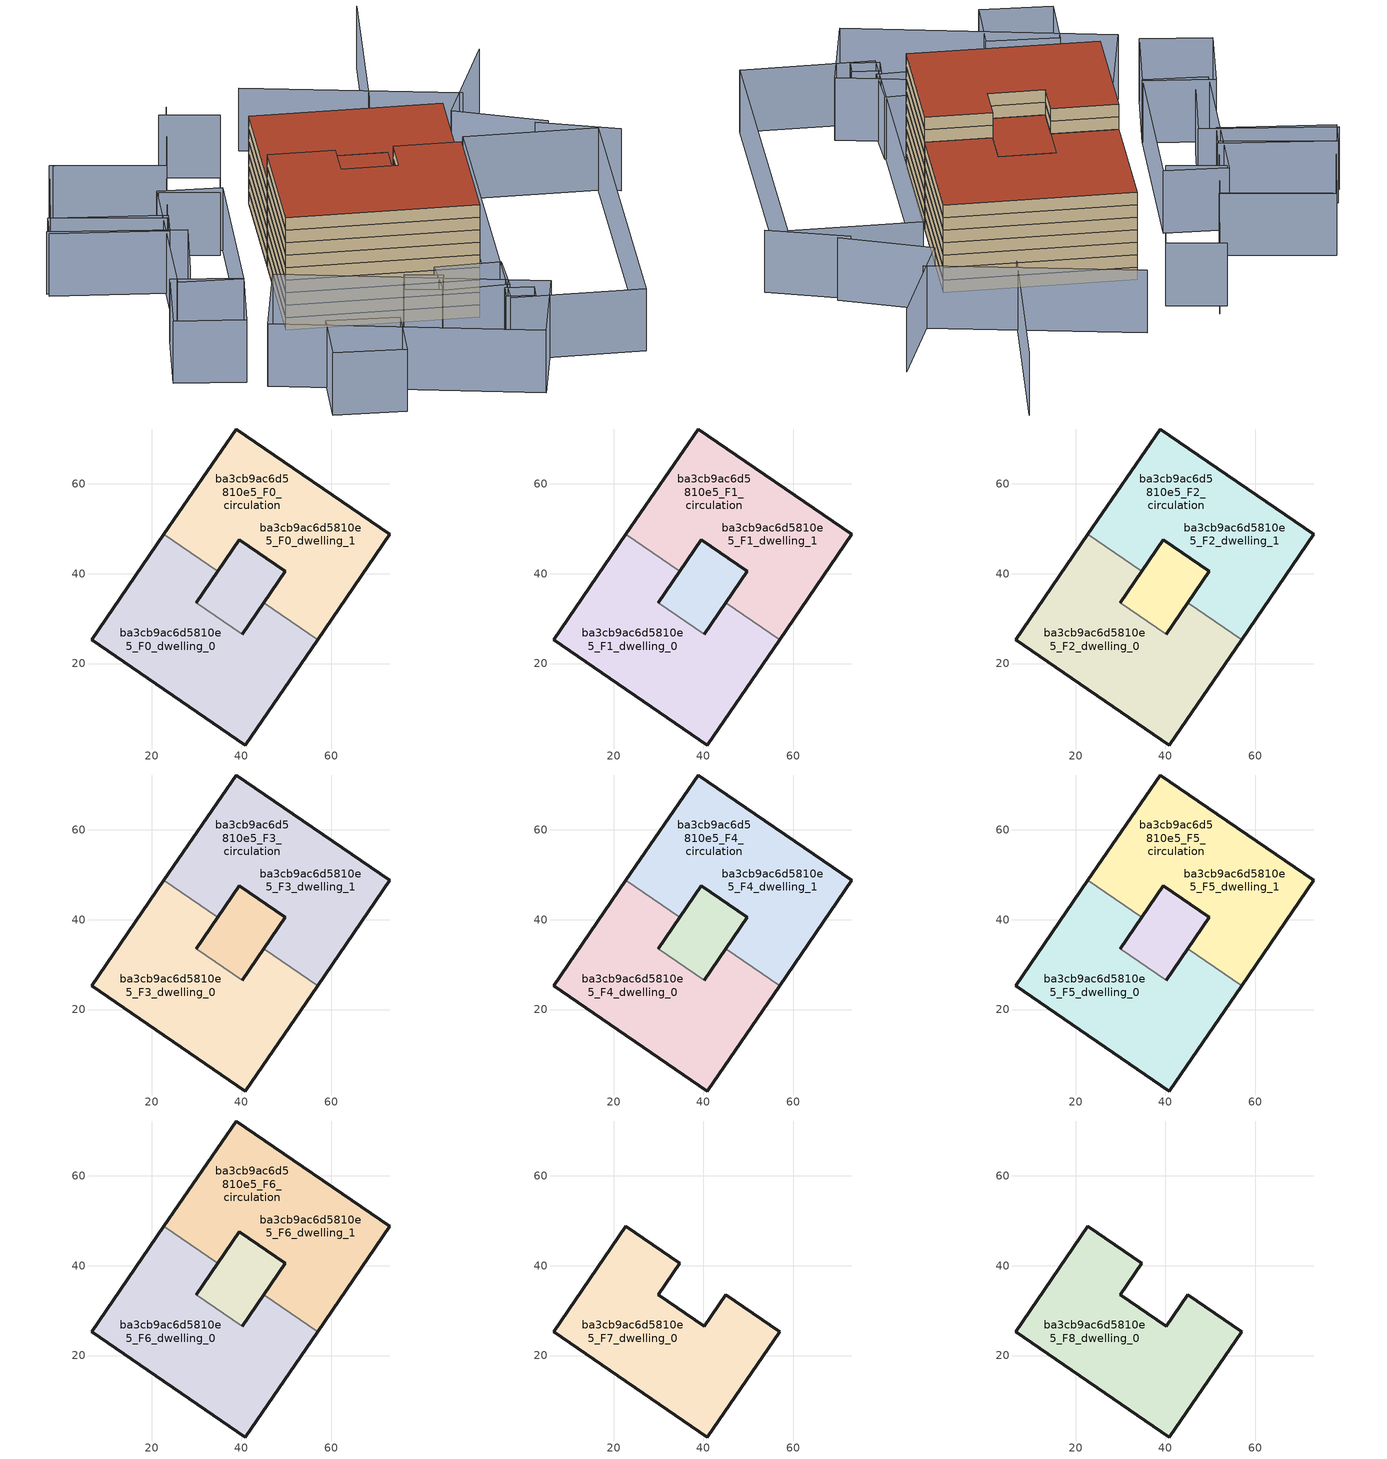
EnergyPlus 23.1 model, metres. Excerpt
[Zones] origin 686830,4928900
ba3cb9ac6d5810e5_F0_dwelling_0
 floor ground (EU_floor_Construction): 44.97,33.51 56.93,25.32 40.88,1.87 6.7,25.28 22.76,48.72 34.72,40.53 29.9,33.5 40.15,26.48 z0; 49.79,40.54 40.15,26.48 29.9,33.5 34.72,40.53 39.53,47.57 z0
 wall outside (EU_wall_Construction): 44.97,33.51 40.15,26.48 / 29.9,33.5 34.72,40.53 / 22.76,48.72 6.7,25.28 40.88,1.87 56.93,25.32 z0:3
 wall to ba3cb9ac6d5810e5_F0_dwelling_1 (EU_wall_Construction): 56.93,25.32 44.97,33.51 / 34.72,40.53 22.76,48.72 z0:3
 wall to ba3cb9ac6d5810e5_F0_circulation (EU_wall_Construction): 40.15,26.48 29.9,33.5 z0:3
ba3cb9ac6d5810e5_F0_dwelling_1
 floor ground (EU_floor_Construction): 49.79,40.54 40.15,26.48 29.9,33.5 34.72,40.53 39.53,47.57 z0; 72.99,48.76 56.93,25.32 44.97,33.51 49.79,40.54 39.53,47.57 34.72,40.53 22.76,48.72 38.81,72.17 z0
 wall outside (EU_wall_Construction): 34.72,40.53 39.53,47.57 49.79,40.54 44.97,33.51 / 56.93,25.32 72.99,48.76 38.81,72.17 22.76,48.72 z0:3
ba3cb9ac6d5810e5_F0_circulation
 floor ground (EU_floor_Construction): 49.79,40.54 44.97,33.51 40.15,26.48 29.9,33.5 34.72,40.53 39.53,47.57 z0; 44.97,33.51 56.93,25.32 40.88,1.87 6.7,25.28 22.76,48.72 34.72,40.53 29.9,33.5 40.15,26.48 z0; 72.99,48.76 56.93,25.32 44.97,33.51 49.79,40.54 39.53,47.57 34.72,40.53 22.76,48.72 38.81,72.17 z0
 wall outside (EU_wall_Construction): 40.15,26.48 49.79,40.54 39.53,47.57 29.9,33.5 z0:3
ba3cb9ac6d5810e5_F1_dwelling_0
 floor outside (EU_floor_Construction): 44.97,33.51 56.93,25.32 40.88,1.87 6.7,25.28 22.76,48.72 34.72,40.53 29.9,33.5 40.15,26.48 z3; 49.79,40.54 44.97,33.51 40.15,26.48 29.9,33.5 34.72,40.53 39.53,47.57 z3
 wall outside (EU_wall_Construction): 44.97,33.51 40.15,26.48 / 29.9,33.5 34.72,40.53 / 22.76,48.72 6.7,25.28 40.88,1.87 56.93,25.32 z3:6
 wall to ba3cb9ac6d5810e5_F1_dwelling_1 (EU_wall_Construction): 56.93,25.32 44.97,33.51 / 34.72,40.53 22.76,48.72 z3:6
 wall to ba3cb9ac6d5810e5_F1_circulation (EU_wall_Construction): 40.15,26.48 29.9,33.5 z3:6
ba3cb9ac6d5810e5_F1_dwelling_1
 floor to ba3cb9ac6d5810e5_F0_dwelling_1 (EU_floor_Construction): 72.99,48.76 56.93,25.32 44.97,33.51 49.79,40.54 39.53,47.57 34.72,40.53 22.76,48.72 38.81,72.17 z3; 49.79,40.54 44.97,33.51 40.15,26.48 29.9,33.5 34.72,40.53 39.53,47.57 z3
 wall outside (EU_wall_Construction): 34.72,40.53 39.53,47.57 49.79,40.54 44.97,33.51 / 56.93,25.32 72.99,48.76 38.81,72.17 22.76,48.72 z3:6
ba3cb9ac6d5810e5_F1_circulation
 floor outside (EU_floor_Construction): 49.79,40.54 44.97,33.51 40.15,26.48 29.9,33.5 34.72,40.53 39.53,47.57 z3; 72.99,48.76 56.93,25.32 44.97,33.51 49.79,40.54 39.53,47.57 34.72,40.53 22.76,48.72 38.81,72.17 z3
 floor to ba3cb9ac6d5810e5_F0_circulation (EU_floor_Construction): 44.97,33.51 56.93,25.32 40.88,1.87 6.7,25.28 22.76,48.72 34.72,40.53 29.9,33.5 40.15,26.48 z3
 wall outside (EU_wall_Construction): 40.15,26.48 49.79,40.54 39.53,47.57 29.9,33.5 z3:6
ba3cb9ac6d5810e5_F2_dwelling_0
 floor outside (EU_floor_Construction): 44.97,33.51 56.93,25.32 40.88,1.87 6.7,25.28 22.76,48.72 34.72,40.53 29.9,33.5 40.15,26.48 z6; 49.79,40.54 44.97,33.51 40.15,26.48 29.9,33.5 34.72,40.53 39.53,47.57 z6
 wall outside (EU_wall_Construction): 44.97,33.51 40.15,26.48 / 29.9,33.5 34.72,40.53 / 22.76,48.72 6.7,25.28 40.88,1.87 56.93,25.32 z6:9
 wall to ba3cb9ac6d5810e5_F2_dwelling_1 (EU_wall_Construction): 56.93,25.32 44.97,33.51 / 34.72,40.53 22.76,48.72 z6:9
 wall to ba3cb9ac6d5810e5_F2_circulation (EU_wall_Construction): 40.15,26.48 29.9,33.5 z6:9
ba3cb9ac6d5810e5_F2_dwelling_1
 floor to ba3cb9ac6d5810e5_F1_dwelling_1 (EU_floor_Construction): 72.99,48.76 56.93,25.32 44.97,33.51 49.79,40.54 39.53,47.57 34.72,40.53 22.76,48.72 38.81,72.17 z6; 49.79,40.54 44.97,33.51 40.15,26.48 29.9,33.5 34.72,40.53 39.53,47.57 z6
 wall outside (EU_wall_Construction): 34.72,40.53 39.53,47.57 49.79,40.54 44.97,33.51 / 56.93,25.32 72.99,48.76 38.81,72.17 22.76,48.72 z6:9
ba3cb9ac6d5810e5_F2_circulation
 floor outside (EU_floor_Construction): 49.79,40.54 44.97,33.51 40.15,26.48 29.9,33.5 34.72,40.53 39.53,47.57 z6; 72.99,48.76 56.93,25.32 44.97,33.51 49.79,40.54 39.53,47.57 34.72,40.53 22.76,48.72 38.81,72.17 z6
 floor to ba3cb9ac6d5810e5_F1_circulation (EU_floor_Construction): 44.97,33.51 56.93,25.32 40.88,1.87 6.7,25.28 22.76,48.72 34.72,40.53 29.9,33.5 40.15,26.48 z6
 wall outside (EU_wall_Construction): 40.15,26.48 49.79,40.54 39.53,47.57 29.9,33.5 z6:9
ba3cb9ac6d5810e5_F3_dwelling_0
 floor outside (EU_floor_Construction): 44.97,33.51 56.93,25.32 40.88,1.87 6.7,25.28 22.76,48.72 34.72,40.53 29.9,33.5 40.15,26.48 z9; 49.79,40.54 44.97,33.51 40.15,26.48 29.9,33.5 34.72,40.53 39.53,47.57 z9
 wall outside (EU_wall_Construction): 44.97,33.51 40.15,26.48 / 29.9,33.5 34.72,40.53 / 22.76,48.72 6.7,25.28 40.88,1.87 56.93,25.32 z9:12
 wall to ba3cb9ac6d5810e5_F3_dwelling_1 (EU_wall_Construction): 56.93,25.32 44.97,33.51 / 34.72,40.53 22.76,48.72 z9:12
 wall to ba3cb9ac6d5810e5_F3_circulation (EU_wall_Construction): 40.15,26.48 29.9,33.5 z9:12
ba3cb9ac6d5810e5_F3_dwelling_1
 floor to ba3cb9ac6d5810e5_F2_dwelling_1 (EU_floor_Construction): 72.99,48.76 56.93,25.32 44.97,33.51 49.79,40.54 39.53,47.57 34.72,40.53 22.76,48.72 38.81,72.17 z9; 49.79,40.54 44.97,33.51 40.15,26.48 29.9,33.5 34.72,40.53 39.53,47.57 z9
 wall outside (EU_wall_Construction): 34.72,40.53 39.53,47.57 49.79,40.54 44.97,33.51 / 56.93,25.32 72.99,48.76 38.81,72.17 22.76,48.72 z9:12
ba3cb9ac6d5810e5_F3_circulation
 floor outside (EU_floor_Construction): 49.79,40.54 44.97,33.51 40.15,26.48 29.9,33.5 34.72,40.53 39.53,47.57 z9; 72.99,48.76 56.93,25.32 44.97,33.51 49.79,40.54 39.53,47.57 34.72,40.53 22.76,48.72 38.81,72.17 z9
 floor to ba3cb9ac6d5810e5_F2_circulation (EU_floor_Construction): 44.97,33.51 56.93,25.32 40.88,1.87 6.7,25.28 22.76,48.72 34.72,40.53 29.9,33.5 40.15,26.48 z9
 wall outside (EU_wall_Construction): 40.15,26.48 49.79,40.54 39.53,47.57 29.9,33.5 z9:12
ba3cb9ac6d5810e5_F4_dwelling_0
 floor outside (EU_floor_Construction): 44.97,33.51 56.93,25.32 40.88,1.87 6.7,25.28 22.76,48.72 34.72,40.53 29.9,33.5 40.15,26.48 z12; 49.79,40.54 44.97,33.51 40.15,26.48 29.9,33.5 34.72,40.53 39.53,47.57 z12
 wall outside (EU_wall_Construction): 44.97,33.51 40.15,26.48 / 29.9,33.5 34.72,40.53 / 22.76,48.72 6.7,25.28 40.88,1.87 56.93,25.32 z12:15
 wall to ba3cb9ac6d5810e5_F4_dwelling_1 (EU_wall_Construction): 56.93,25.32 44.97,33.51 / 34.72,40.53 22.76,48.72 z12:15
 wall to ba3cb9ac6d5810e5_F4_circulation (EU_wall_Construction): 40.15,26.48 29.9,33.5 z12:15
ba3cb9ac6d5810e5_F4_dwelling_1
 floor to ba3cb9ac6d5810e5_F3_dwelling_1 (EU_floor_Construction): 72.99,48.76 56.93,25.32 44.97,33.51 49.79,40.54 39.53,47.57 34.72,40.53 22.76,48.72 38.81,72.17 z12; 49.79,40.54 44.97,33.51 40.15,26.48 29.9,33.5 34.72,40.53 39.53,47.57 z12
 wall outside (EU_wall_Construction): 34.72,40.53 39.53,47.57 49.79,40.54 44.97,33.51 / 56.93,25.32 72.99,48.76 38.81,72.17 22.76,48.72 z12:15
ba3cb9ac6d5810e5_F4_circulation
 floor outside (EU_floor_Construction): 49.79,40.54 44.97,33.51 40.15,26.48 29.9,33.5 34.72,40.53 39.53,47.57 z12; 72.99,48.76 56.93,25.32 44.97,33.51 49.79,40.54 39.53,47.57 34.72,40.53 22.76,48.72 38.81,72.17 z12
 floor to ba3cb9ac6d5810e5_F3_circulation (EU_floor_Construction): 44.97,33.51 56.93,25.32 40.88,1.87 6.7,25.28 22.76,48.72 34.72,40.53 29.9,33.5 40.15,26.48 z12
 wall outside (EU_wall_Construction): 40.15,26.48 49.79,40.54 39.53,47.57 29.9,33.5 z12:15
ba3cb9ac6d5810e5_F5_dwelling_0
 floor outside (EU_floor_Construction): 44.97,33.51 56.93,25.32 40.88,1.87 6.7,25.28 22.76,48.72 34.72,40.53 29.9,33.5 40.15,26.48 z15; 49.79,40.54 44.97,33.51 40.15,26.48 29.9,33.5 34.72,40.53 39.53,47.57 z15
 wall outside (EU_wall_Construction): 44.97,33.51 40.15,26.48 / 29.9,33.5 34.72,40.53 / 22.76,48.72 6.7,25.28 40.88,1.87 56.93,25.32 z15:18
 wall to ba3cb9ac6d5810e5_F5_dwelling_1 (EU_wall_Construction): 56.93,25.32 44.97,33.51 / 34.72,40.53 22.76,48.72 z15:18
 wall to ba3cb9ac6d5810e5_F5_circulation (EU_wall_Construction): 40.15,26.48 29.9,33.5 z15:18
ba3cb9ac6d5810e5_F5_dwelling_1
 floor to ba3cb9ac6d5810e5_F4_dwelling_1 (EU_floor_Construction): 72.99,48.76 56.93,25.32 44.97,33.51 49.79,40.54 39.53,47.57 34.72,40.53 22.76,48.72 38.81,72.17 z15; 49.79,40.54 44.97,33.51 40.15,26.48 29.9,33.5 34.72,40.53 39.53,47.57 z15
 wall outside (EU_wall_Construction): 34.72,40.53 39.53,47.57 49.79,40.54 44.97,33.51 / 56.93,25.32 72.99,48.76 38.81,72.17 22.76,48.72 z15:18
ba3cb9ac6d5810e5_F5_circulation
 floor outside (EU_floor_Construction): 49.79,40.54 44.97,33.51 40.15,26.48 29.9,33.5 34.72,40.53 39.53,47.57 z15; 72.99,48.76 56.93,25.32 44.97,33.51 49.79,40.54 39.53,47.57 34.72,40.53 22.76,48.72 38.81,72.17 z15
 floor to ba3cb9ac6d5810e5_F4_circulation (EU_floor_Construction): 44.97,33.51 56.93,25.32 40.88,1.87 6.7,25.28 22.76,48.72 34.72,40.53 29.9,33.5 40.15,26.48 z15
 wall outside (EU_wall_Construction): 40.15,26.48 49.79,40.54 39.53,47.57 29.9,33.5 z15:18
ba3cb9ac6d5810e5_F6_dwelling_0
 floor outside (EU_floor_Construction): 44.97,33.51 56.93,25.32 40.88,1.87 6.7,25.28 22.76,48.72 34.72,40.53 29.9,33.5 40.15,26.48 z18; 49.79,40.54 44.97,33.51 40.15,26.48 29.9,33.5 34.72,40.53 39.53,47.57 z18
 wall outside (EU_wall_Construction): 44.97,33.51 40.15,26.48 / 29.9,33.5 34.72,40.53 / 22.76,48.72 6.7,25.28 40.88,1.87 56.93,25.32 z18:21
 wall to ba3cb9ac6d5810e5_F6_dwelling_1 (EU_wall_Construction): 56.93,25.32 44.97,33.51 / 34.72,40.53 22.76,48.72 z18:21
 wall to ba3cb9ac6d5810e5_F6_circulation (EU_wall_Construction): 40.15,26.48 29.9,33.5 z18:21
 roof outside (EU_floor_Construction): 44.97,33.51 49.79,40.54 39.53,47.57 34.72,40.53 29.9,33.5 40.15,26.48 z21
ba3cb9ac6d5810e5_F6_dwelling_1
 floor to ba3cb9ac6d5810e5_F5_dwelling_1 (EU_floor_Construction): 72.99,48.76 56.93,25.32 44.97,33.51 49.79,40.54 39.53,47.57 34.72,40.53 22.76,48.72 38.81,72.17 z18; 49.79,40.54 44.97,33.51 40.15,26.48 29.9,33.5 34.72,40.53 39.53,47.57 z18
 wall outside (EU_wall_Construction): 34.72,40.53 39.53,47.57 49.79,40.54 44.97,33.51 / 56.93,25.32 72.99,48.76 38.81,72.17 22.76,48.72 z18:21
 roof outside (EU_roof_Construction): 56.93,25.32 72.99,48.76 38.81,72.17 22.76,48.72 34.72,40.53 39.53,47.57 49.79,40.54 44.97,33.51 z21; 40.15,26.48 49.79,40.54 39.53,47.57 34.72,40.53 29.9,33.5 z21
ba3cb9ac6d5810e5_F6_circulation
 floor outside (EU_floor_Construction): 49.79,40.54 44.97,33.51 40.15,26.48 29.9,33.5 34.72,40.53 39.53,47.57 z18; 72.99,48.76 56.93,25.32 44.97,33.51 49.79,40.54 39.53,47.57 34.72,40.53 22.76,48.72 38.81,72.17 z18
 floor to ba3cb9ac6d5810e5_F5_circulation (EU_floor_Construction): 44.97,33.51 56.93,25.32 40.88,1.87 6.7,25.28 22.76,48.72 34.72,40.53 29.9,33.5 40.15,26.48 z18
 wall outside (EU_wall_Construction): 40.15,26.48 49.79,40.54 39.53,47.57 29.9,33.5 z18:21
 roof outside (EU_roof_Construction): 44.97,33.51 49.79,40.54 39.53,47.57 34.72,40.53 29.9,33.5 40.15,26.48 z21; 40.88,1.87 56.93,25.32 44.97,33.51 40.15,26.48 29.9,33.5 34.72,40.53 22.76,48.72 6.7,25.28 z21; 56.93,25.32 72.99,48.76 38.81,72.17 22.76,48.72 34.72,40.53 39.53,47.57 49.79,40.54 44.97,33.51 z21
ba3cb9ac6d5810e5_F7_dwelling_0
 floor to ba3cb9ac6d5810e5_F6_dwelling_0 (EU_floor_Construction): 44.97,33.51 56.93,25.32 40.88,1.87 6.7,25.28 22.76,48.72 34.72,40.53 29.9,33.5 40.15,26.48 z21
 wall outside (EU_wall_Construction): 6.7,25.28 40.88,1.87 56.93,25.32 44.97,33.51 40.15,26.48 29.9,33.5 34.72,40.53 22.76,48.72 6.7,25.28 z21:24
ba3cb9ac6d5810e5_F8_dwelling_0
 floor to ba3cb9ac6d5810e5_F7_dwelling_0 (EU_floor_Construction): 44.97,33.51 56.93,25.32 40.88,1.87 6.7,25.28 22.76,48.72 34.72,40.53 29.9,33.5 40.15,26.48 z24
 wall outside (EU_wall_Construction): 6.7,25.28 40.88,1.87 56.93,25.32 44.97,33.51 40.15,26.48 29.9,33.5 34.72,40.53 22.76,48.72 6.7,25.28 z24:27
 roof outside (EU_roof_Construction): 40.88,1.87 56.93,25.32 44.97,33.51 40.15,26.48 29.9,33.5 34.72,40.53 22.76,48.72 6.7,25.28 z27
shading: -19.95,71.11 2.72,51.65 / 2.72,51.65 -8.54,38.54 / 36.01,95.01 18.67,75.9 / 18.67,75.9 0.84,92.08 / 100.88,23.31 89.26,37.64 / 91.76,36.17 79.58,53.36 / 79.58,53.36 102.43,69.57 / 70.79,69.48 96.24,101.29 / 86.75,57.61 53.11,91.08 / 37.47,-19.47 32.55,-15.6 / 32.55,-15.6 34.95,-12.55 / 34.95,-12.55 39.87,-16.42 / 39.87,-16.42 37.47,-19.47 / 9.74,-7.4 1.3,-18.79 / 1.3,-18.79 -11.45,-9.35 / -11.45,-9.35 -3.02,2.04 / -3.02,2.04 9.74,-7.4 / 24.58,-4.53 30.05,4.22 / 30.05,4.22 42.19,-3.38 / 42.19,-3.38 36.72,-12.12 / 36.72,-12.12 24.58,-4.53 / 28.73,-32.39 -12.93,9.42 / -12.93,9.42 2.66,24.95 / 2.66,24.95 44.32,-16.86 / 44.32,-16.86 28.73,-32.39 / 23.09,5.98 29.07,0.24 / 29.07,0.24 24.62,-4.38 / 24.62,-4.38 18.65,1.36 / 18.65,1.36 23.09,5.98 / 32.89,-16.64 73.62,43.16 / 73.62,43.16 97.55,26.86 / 97.55,26.86 56.82,-32.93 / 56.82,-32.93 32.89,-16.64 / -3.03,27.88 -14.98,13.68 / -14.98,13.68 -26.95,23.76 / -26.95,23.76 -15,37.95 / -15,37.95 -3.03,27.88 / -14.56,35.92 9.49,68.84 / 9.49,68.84 20.82,60.56 / 20.82,60.56 -3.23,27.64 / -3.23,27.64 -14.56,35.92 / -15.7,75.48 3.99,59.3 / 3.99,59.3 -0.4,53.96 / -0.4,53.96 -20.09,70.14 / -20.09,70.14 -15.7,75.48 / 42.12,84.8 18.96,59.27 / 18.96,59.27 9.31,68.03 / 9.31,68.03 32.46,93.56 / 32.46,93.56 42.12,84.8 / 0.27,92.59 18.75,76.05 / 18.75,76.05 3.15,58.64 / 3.15,58.64 -15.32,75.17 / -15.32,75.17 0.27,92.59 z0:15
[Building]
EU S2 Campaign: North Axis=0; Terrain=City; Solar Distribution=FullExterior
[Site:Location]
Bologna: Latitude=44.5; Longitude=11.25; Time Zone=1; Elevation=37
[SizingPeriod:WeatherFileDays]
AnnualSizingPeriod: Begin Month=1; Begin Day of Month=1; End Month=12; End Day of Month=31; Day of Week for Start Day=Monday; Use Weather File Daylight Saving Period=No; Use Weather File Rain and Snow Indicators=No
[MATERIAL]
EU_InternalMass_Material: Roughness=MediumRough; Thickness=0.1; Conductivity=1; Density=1800; Specific Heat=900; Thermal Absorptance=0.9; Solar Absorptance=0.7; Visible Absorptance=0.7
[MATERIAL:NOMASS] Roughness=MediumRough; Thermal Absorptance=0.9; Solar Absorptance=0.7; Visible Absorptance=0.7
Name | Thermal Resistance
EU_wall_NoMass | 0.905828
EU_roof_NoMass | 0.37593
EU_floor_NoMass | 0.67114
[CONSTRUCTION]
EU_wall_Construction: EU_wall_NoMass
EU_roof_Construction: EU_roof_NoMass
EU_floor_Construction: EU_floor_NoMass
EU_InternalMass_Construction: EU_InternalMass_Material
[ZONE] Type=1; Multiplier=1; Ceiling Height=autocalculate; Floor Area=autocalculate; Part of Total Floor Area=Yes
Name | Volume
ba3cb9ac6d5810e5_F0_dwelling_0; ba3cb9ac6d5810e5_F1_dwelling_0; ba3cb9ac6d5810e5_F2_dwelling_0; ba3cb9ac6d5810e5_F3_dwelling_0; ba3cb9ac6d5810e5_F4_dwelling_0; ba3cb9ac6d5810e5_F5_dwelling_0; ba3cb9ac6d5810e5_F6_dwelling_0; ba3cb9ac6d5810e5_F0_dwelling_1; ba3cb9ac6d5810e5_F1_dwelling_1; ba3cb9ac6d5810e5_F2_dwelling_1; ba3cb9ac6d5810e5_F3_dwelling_1; ba3cb9ac6d5810e5_F4_dwelling_1; ba3cb9ac6d5810e5_F5_dwelling_1; ba3cb9ac6d5810e5_F6_dwelling_1 | 3848.78
ba3cb9ac6d5810e5_F7_dwelling_0; ba3cb9ac6d5810e5_F8_dwelling_0 | 3213.2
ba3cb9ac6d5810e5_F0_circulation; ba3cb9ac6d5810e5_F1_circulation; ba3cb9ac6d5810e5_F2_circulation; ba3cb9ac6d5810e5_F3_circulation; ba3cb9ac6d5810e5_F4_circulation; ba3cb9ac6d5810e5_F5_circulation; ba3cb9ac6d5810e5_F6_circulation | 7061.98
[INTERNALMASS] Construction=EU_InternalMass_Construction
Name | Zone or ZoneList | Surface Area
ba3cb9ac6d5810e5_F0_dwelling_0_EU_InternalMass | ba3cb9ac6d5810e5_F0_dwelling_0 | 1071.07
ba3cb9ac6d5810e5_F0_dwelling_1_EU_InternalMass | ba3cb9ac6d5810e5_F0_dwelling_1 | 1071.07
ba3cb9ac6d5810e5_F1_dwelling_0_EU_InternalMass | ba3cb9ac6d5810e5_F1_dwelling_0 | 1071.07
ba3cb9ac6d5810e5_F1_dwelling_1_EU_InternalMass | ba3cb9ac6d5810e5_F1_dwelling_1 | 1071.07
ba3cb9ac6d5810e5_F2_dwelling_0_EU_InternalMass | ba3cb9ac6d5810e5_F2_dwelling_0 | 1071.07
ba3cb9ac6d5810e5_F2_dwelling_1_EU_InternalMass | ba3cb9ac6d5810e5_F2_dwelling_1 | 1071.07
ba3cb9ac6d5810e5_F3_dwelling_0_EU_InternalMass | ba3cb9ac6d5810e5_F3_dwelling_0 | 1071.07
ba3cb9ac6d5810e5_F3_dwelling_1_EU_InternalMass | ba3cb9ac6d5810e5_F3_dwelling_1 | 1071.07
ba3cb9ac6d5810e5_F4_dwelling_0_EU_InternalMass | ba3cb9ac6d5810e5_F4_dwelling_0 | 1071.07
ba3cb9ac6d5810e5_F4_dwelling_1_EU_InternalMass | ba3cb9ac6d5810e5_F4_dwelling_1 | 1071.07
ba3cb9ac6d5810e5_F5_dwelling_0_EU_InternalMass | ba3cb9ac6d5810e5_F5_dwelling_0 | 1071.07
ba3cb9ac6d5810e5_F5_dwelling_1_EU_InternalMass | ba3cb9ac6d5810e5_F5_dwelling_1 | 1071.07
ba3cb9ac6d5810e5_F6_dwelling_0_EU_InternalMass | ba3cb9ac6d5810e5_F6_dwelling_0 | 1071.07
ba3cb9ac6d5810e5_F6_dwelling_1_EU_InternalMass | ba3cb9ac6d5810e5_F6_dwelling_1 | 1071.07
ba3cb9ac6d5810e5_F7_dwelling_0_EU_InternalMass | ba3cb9ac6d5810e5_F7_dwelling_0 | 2353.79
ba3cb9ac6d5810e5_F8_dwelling_0_EU_InternalMass | ba3cb9ac6d5810e5_F8_dwelling_0 | 2353.79
[OTHEREQUIPMENT] Fuel Type=Electricity; Design Level Calculation Method=Watts/Area; Power per Zone Floor Area=1; Fraction Latent=0; Fraction Radiant=0; Fraction Lost=0; Carbon Dioxide Generation Rate=0; EndUse Subcategory=EU_Step8_InternalGains
Name | Zone or ZoneList or Space or SpaceList | Schedule
EU_Step8_InternalGain_ba3cb9ac6d5810e5_F0_dwelling_0_f000 | ba3cb9ac6d5810e5_F0_dwelling_0 | EU_Step8_GainSchedule_ba3cb9ac6d5810e5_F0_dwelling_0_f000
EU_Step8_InternalGain_ba3cb9ac6d5810e5_F0_dwelling_1_f000 | ba3cb9ac6d5810e5_F0_dwelling_1 | EU_Step8_GainSchedule_ba3cb9ac6d5810e5_F0_dwelling_1_f000
EU_Step8_InternalGain_ba3cb9ac6d5810e5_F1_dwelling_0_f000 | ba3cb9ac6d5810e5_F1_dwelling_0 | EU_Step8_GainSchedule_ba3cb9ac6d5810e5_F1_dwelling_0_f000
EU_Step8_InternalGain_ba3cb9ac6d5810e5_F1_dwelling_1_f000 | ba3cb9ac6d5810e5_F1_dwelling_1 | EU_Step8_GainSchedule_ba3cb9ac6d5810e5_F1_dwelling_1_f000
EU_Step8_InternalGain_ba3cb9ac6d5810e5_F2_dwelling_0_f000 | ba3cb9ac6d5810e5_F2_dwelling_0 | EU_Step8_GainSchedule_ba3cb9ac6d5810e5_F2_dwelling_0_f000
EU_Step8_InternalGain_ba3cb9ac6d5810e5_F2_dwelling_1_f000 | ba3cb9ac6d5810e5_F2_dwelling_1 | EU_Step8_GainSchedule_ba3cb9ac6d5810e5_F2_dwelling_1_f000
EU_Step8_InternalGain_ba3cb9ac6d5810e5_F3_dwelling_0_f000 | ba3cb9ac6d5810e5_F3_dwelling_0 | EU_Step8_GainSchedule_ba3cb9ac6d5810e5_F3_dwelling_0_f000
EU_Step8_InternalGain_ba3cb9ac6d5810e5_F3_dwelling_1_f000 | ba3cb9ac6d5810e5_F3_dwelling_1 | EU_Step8_GainSchedule_ba3cb9ac6d5810e5_F3_dwelling_1_f000
EU_Step8_InternalGain_ba3cb9ac6d5810e5_F4_dwelling_0_f000 | ba3cb9ac6d5810e5_F4_dwelling_0 | EU_Step8_GainSchedule_ba3cb9ac6d5810e5_F4_dwelling_0_f000
EU_Step8_InternalGain_ba3cb9ac6d5810e5_F4_dwelling_1_f000 | ba3cb9ac6d5810e5_F4_dwelling_1 | EU_Step8_GainSchedule_ba3cb9ac6d5810e5_F4_dwelling_1_f000
EU_Step8_InternalGain_ba3cb9ac6d5810e5_F5_dwelling_0_f000 | ba3cb9ac6d5810e5_F5_dwelling_0 | EU_Step8_GainSchedule_ba3cb9ac6d5810e5_F5_dwelling_0_f000
EU_Step8_InternalGain_ba3cb9ac6d5810e5_F5_dwelling_1_f000 | ba3cb9ac6d5810e5_F5_dwelling_1 | EU_Step8_GainSchedule_ba3cb9ac6d5810e5_F5_dwelling_1_f000
EU_Step8_InternalGain_ba3cb9ac6d5810e5_F6_dwelling_0_f000 | ba3cb9ac6d5810e5_F6_dwelling_0 | EU_Step8_GainSchedule_ba3cb9ac6d5810e5_F6_dwelling_0_f000
EU_Step8_InternalGain_ba3cb9ac6d5810e5_F6_dwelling_1_f000 | ba3cb9ac6d5810e5_F6_dwelling_1 | EU_Step8_GainSchedule_ba3cb9ac6d5810e5_F6_dwelling_1_f000
EU_Step8_InternalGain_ba3cb9ac6d5810e5_F7_dwelling_0_f000 | ba3cb9ac6d5810e5_F7_dwelling_0 | EU_Step8_GainSchedule_ba3cb9ac6d5810e5_F7_dwelling_0_f000
EU_Step8_InternalGain_ba3cb9ac6d5810e5_F8_dwelling_0_f000 | ba3cb9ac6d5810e5_F8_dwelling_0 | EU_Step8_GainSchedule_ba3cb9ac6d5810e5_F8_dwelling_0_f000
[ZONEINFILTRATION:DESIGNFLOWRATE] Schedule=EU_AlwaysOn; Design Flow Rate Calculation Method=Flow/Area; Flow Rate per Floor Area=0.0005; Constant Term Coefficient=1; Temperature Term Coefficient=0; Velocity Term Coefficient=0; Velocity Squared Term Coefficient=0
Name | Zone or ZoneList or Space or SpaceList
EU_Circulation_Infiltration_ba3cb9ac6d5810e5_F0_circulation | ba3cb9ac6d5810e5_F0_circulation
EU_Circulation_Infiltration_ba3cb9ac6d5810e5_F1_circulation | ba3cb9ac6d5810e5_F1_circulation
EU_Circulation_Infiltration_ba3cb9ac6d5810e5_F2_circulation | ba3cb9ac6d5810e5_F2_circulation
EU_Circulation_Infiltration_ba3cb9ac6d5810e5_F3_circulation | ba3cb9ac6d5810e5_F3_circulation
EU_Circulation_Infiltration_ba3cb9ac6d5810e5_F4_circulation | ba3cb9ac6d5810e5_F4_circulation
EU_Circulation_Infiltration_ba3cb9ac6d5810e5_F5_circulation | ba3cb9ac6d5810e5_F5_circulation
EU_Circulation_Infiltration_ba3cb9ac6d5810e5_F6_circulation | ba3cb9ac6d5810e5_F6_circulation
[ZONEVENTILATION:DESIGNFLOWRATE] Schedule=EU_AlwaysOn; Design Flow Rate Calculation Method=AirChanges/Hour; Air Changes per Hour=0.73129; Ventilation Type=Natural; Fan Pressure Rise=0; Fan Total Efficiency=1; Constant Term Coefficient=1; Temperature Term Coefficient=0; Velocity Term Coefficient=0; Velocity Squared Term Coefficient=0; Minimum Indoor Temperature=-100; Maximum Indoor Temperature=100; Delta Temperature=-100; Minimum Outdoor Temperature=-100; Maximum Outdoor Temperature=100; Maximum Wind Speed=40
Name | Zone or ZoneList or Space or SpaceList
EU_ConstantAir_ba3cb9ac6d5810e5_F0_dwelling_0 | ba3cb9ac6d5810e5_F0_dwelling_0
EU_ConstantAir_ba3cb9ac6d5810e5_F0_dwelling_1 | ba3cb9ac6d5810e5_F0_dwelling_1
EU_ConstantAir_ba3cb9ac6d5810e5_F1_dwelling_0 | ba3cb9ac6d5810e5_F1_dwelling_0
EU_ConstantAir_ba3cb9ac6d5810e5_F1_dwelling_1 | ba3cb9ac6d5810e5_F1_dwelling_1
EU_ConstantAir_ba3cb9ac6d5810e5_F2_dwelling_0 | ba3cb9ac6d5810e5_F2_dwelling_0
EU_ConstantAir_ba3cb9ac6d5810e5_F2_dwelling_1 | ba3cb9ac6d5810e5_F2_dwelling_1
EU_ConstantAir_ba3cb9ac6d5810e5_F3_dwelling_0 | ba3cb9ac6d5810e5_F3_dwelling_0
EU_ConstantAir_ba3cb9ac6d5810e5_F3_dwelling_1 | ba3cb9ac6d5810e5_F3_dwelling_1
EU_ConstantAir_ba3cb9ac6d5810e5_F4_dwelling_0 | ba3cb9ac6d5810e5_F4_dwelling_0
EU_ConstantAir_ba3cb9ac6d5810e5_F4_dwelling_1 | ba3cb9ac6d5810e5_F4_dwelling_1
EU_ConstantAir_ba3cb9ac6d5810e5_F5_dwelling_0 | ba3cb9ac6d5810e5_F5_dwelling_0
EU_ConstantAir_ba3cb9ac6d5810e5_F5_dwelling_1 | ba3cb9ac6d5810e5_F5_dwelling_1
EU_ConstantAir_ba3cb9ac6d5810e5_F6_dwelling_0 | ba3cb9ac6d5810e5_F6_dwelling_0
EU_ConstantAir_ba3cb9ac6d5810e5_F6_dwelling_1 | ba3cb9ac6d5810e5_F6_dwelling_1
EU_ConstantAir_ba3cb9ac6d5810e5_F7_dwelling_0 | ba3cb9ac6d5810e5_F7_dwelling_0
EU_ConstantAir_ba3cb9ac6d5810e5_F8_dwelling_0 | ba3cb9ac6d5810e5_F8_dwelling_0
[HVACTEMPLATE:THERMOSTAT] Constant Heating Setpoint=20; Constant Cooling Setpoint=50
EU_HeatOnly_ba3cb9ac6d5810e5_F0_dwelling_0; EU_HeatOnly_ba3cb9ac6d5810e5_F0_dwelling_1; EU_HeatOnly_ba3cb9ac6d5810e5_F1_dwelling_0; EU_HeatOnly_ba3cb9ac6d5810e5_F1_dwelling_1; EU_HeatOnly_ba3cb9ac6d5810e5_F2_dwelling_0; EU_HeatOnly_ba3cb9ac6d5810e5_F2_dwelling_1; EU_HeatOnly_ba3cb9ac6d5810e5_F3_dwelling_0; EU_HeatOnly_ba3cb9ac6d5810e5_F3_dwelling_1; EU_HeatOnly_ba3cb9ac6d5810e5_F4_dwelling_0; EU_HeatOnly_ba3cb9ac6d5810e5_F4_dwelling_1; EU_HeatOnly_ba3cb9ac6d5810e5_F5_dwelling_0; EU_HeatOnly_ba3cb9ac6d5810e5_F5_dwelling_1; EU_HeatOnly_ba3cb9ac6d5810e5_F6_dwelling_0; EU_HeatOnly_ba3cb9ac6d5810e5_F6_dwelling_1; EU_HeatOnly_ba3cb9ac6d5810e5_F7_dwelling_0; EU_HeatOnly_ba3cb9ac6d5810e5_F8_dwelling_0
[HVACTEMPLATE:ZONE:IDEALLOADSAIRSYSTEM] System Availability Schedule=EU_AlwaysOn; Maximum Heating Supply Air Temperature=50; Minimum Cooling Supply Air Temperature=13; Maximum Heating Supply Air Humidity Ratio=0.0156; Minimum Cooling Supply Air Humidity Ratio=0.0077; Heating Limit=NoLimit; Cooling Limit=NoLimit; Heating Availability Schedule=EU_AlwaysOn; Cooling Availability Schedule=EU_CoolingOff; Dehumidification Control Type=ConstantSensibleHeatRatio; Cooling Sensible Heat Ratio=0.7; Dehumidification Setpoint=60; Humidification Control Type=None; Humidification Setpoint=30; Outdoor Air Method=None; Outdoor Air Flow Rate per Person=0.00944; Outdoor Air Flow Rate per Zone Floor Area=0; Outdoor Air Flow Rate per Zone=0; Demand Controlled Ventilation Type=None; Outdoor Air Economizer Type=NoEconomizer; Heat Recovery Type=None; Sensible Heat Recovery Effectiveness=0.7; Latent Heat Recovery Effectiveness=0.65
Name | Template Thermostat
ba3cb9ac6d5810e5_F0_dwelling_0 | EU_HeatOnly_ba3cb9ac6d5810e5_F0_dwelling_0
ba3cb9ac6d5810e5_F0_dwelling_1 | EU_HeatOnly_ba3cb9ac6d5810e5_F0_dwelling_1
ba3cb9ac6d5810e5_F1_dwelling_0 | EU_HeatOnly_ba3cb9ac6d5810e5_F1_dwelling_0
ba3cb9ac6d5810e5_F1_dwelling_1 | EU_HeatOnly_ba3cb9ac6d5810e5_F1_dwelling_1
ba3cb9ac6d5810e5_F2_dwelling_0 | EU_HeatOnly_ba3cb9ac6d5810e5_F2_dwelling_0
ba3cb9ac6d5810e5_F2_dwelling_1 | EU_HeatOnly_ba3cb9ac6d5810e5_F2_dwelling_1
ba3cb9ac6d5810e5_F3_dwelling_0 | EU_HeatOnly_ba3cb9ac6d5810e5_F3_dwelling_0
ba3cb9ac6d5810e5_F3_dwelling_1 | EU_HeatOnly_ba3cb9ac6d5810e5_F3_dwelling_1
ba3cb9ac6d5810e5_F4_dwelling_0 | EU_HeatOnly_ba3cb9ac6d5810e5_F4_dwelling_0
ba3cb9ac6d5810e5_F4_dwelling_1 | EU_HeatOnly_ba3cb9ac6d5810e5_F4_dwelling_1
ba3cb9ac6d5810e5_F5_dwelling_0 | EU_HeatOnly_ba3cb9ac6d5810e5_F5_dwelling_0
ba3cb9ac6d5810e5_F5_dwelling_1 | EU_HeatOnly_ba3cb9ac6d5810e5_F5_dwelling_1
ba3cb9ac6d5810e5_F6_dwelling_0 | EU_HeatOnly_ba3cb9ac6d5810e5_F6_dwelling_0
ba3cb9ac6d5810e5_F6_dwelling_1 | EU_HeatOnly_ba3cb9ac6d5810e5_F6_dwelling_1
ba3cb9ac6d5810e5_F7_dwelling_0 | EU_HeatOnly_ba3cb9ac6d5810e5_F7_dwelling_0
ba3cb9ac6d5810e5_F8_dwelling_0 | EU_HeatOnly_ba3cb9ac6d5810e5_F8_dwelling_0
[SIZING:ZONE] Zone Cooling Design Supply Air Temperature Input Method=SupplyAirTemperature; Zone Cooling Design Supply Air Temperature=13; Zone Heating Design Supply Air Temperature Input Method=SupplyAirTemperature; Zone Heating Design Supply Air Temperature=50; Zone Cooling Design Supply Air Humidity Ratio=0.008; Zone Heating Design Supply Air Humidity Ratio=0.008; Cooling Design Air Flow Method=DesignDay; Cooling Design Air Flow Rate=0; Cooling Minimum Air Flow per Zone Floor Area=0.000762; Cooling Minimum Air Flow=0; Cooling Minimum Air Flow Fraction=0.2; Heating Design Air Flow Method=DesignDay; Heating Design Air Flow Rate=0; Heating Maximum Air Flow per Zone Floor Area=0.002032; Heating Maximum Air Flow=0.141576; Heating Maximum Air Flow Fraction=0.3; Account for Dedicated Outdoor Air System=No; Dedicated Outdoor Air System Control Strategy=NeutralSupplyAir; Dedicated Outdoor Air Low Setpoint Temperature for Design=autosize; Dedicated Outdoor Air High Setpoint Temperature for Design=autosize; Zone Load Sizing Method=Sensible Load Only No Latent Load; Zone Latent Cooling Design Supply Air Humidity Ratio Input Method=HumidityRatioDifference; Zone Cooling Design Supply Air Humidity Ratio Difference=0.005; Zone Latent Heating Design Supply Air Humidity Ratio Input Method=HumidityRatioDifference; Zone Humidification Design Supply Air Humidity Ratio Difference=0.005
ba3cb9ac6d5810e5_F0_dwelling_0; ba3cb9ac6d5810e5_F0_dwelling_1; ba3cb9ac6d5810e5_F1_dwelling_0; ba3cb9ac6d5810e5_F1_dwelling_1; ba3cb9ac6d5810e5_F2_dwelling_0; ba3cb9ac6d5810e5_F2_dwelling_1; ba3cb9ac6d5810e5_F3_dwelling_0; ba3cb9ac6d5810e5_F3_dwelling_1; ba3cb9ac6d5810e5_F4_dwelling_0; ba3cb9ac6d5810e5_F4_dwelling_1; ba3cb9ac6d5810e5_F5_dwelling_0; ba3cb9ac6d5810e5_F5_dwelling_1; ba3cb9ac6d5810e5_F6_dwelling_0; ba3cb9ac6d5810e5_F6_dwelling_1; ba3cb9ac6d5810e5_F7_dwelling_0; ba3cb9ac6d5810e5_F8_dwelling_0
[SCHEDULE:CONSTANT]
Name | Hourly Value
EU_AlwaysOn | 1
EU_CoolingOff | 0
[SCHEDULE:FILE] Column Number=1; Rows to Skip at Top=0; Number of Hours of Data=8760; Column Separator=Comma; Interpolate to Timestep=No; Minutes per Item=60; Adjust Schedule for Daylight Savings=Yes
Name | File
EU_Step8_GainSchedule_ba3cb9ac6d5810e5_F0_dwelling_0_f000 | ../../schedules/ba3cb9ac6d5810e5/ba3cb9ac6d5810e5_F0_dwelling_0_f000_gain.csv
EU_Step8_GainSchedule_ba3cb9ac6d5810e5_F0_dwelling_1_f000 | ../../schedules/ba3cb9ac6d5810e5/ba3cb9ac6d5810e5_F0_dwelling_1_f000_gain.csv
EU_Step8_GainSchedule_ba3cb9ac6d5810e5_F1_dwelling_0_f000 | ../../schedules/ba3cb9ac6d5810e5/ba3cb9ac6d5810e5_F1_dwelling_0_f000_gain.csv
EU_Step8_GainSchedule_ba3cb9ac6d5810e5_F1_dwelling_1_f000 | ../../schedules/ba3cb9ac6d5810e5/ba3cb9ac6d5810e5_F1_dwelling_1_f000_gain.csv
EU_Step8_GainSchedule_ba3cb9ac6d5810e5_F2_dwelling_0_f000 | ../../schedules/ba3cb9ac6d5810e5/ba3cb9ac6d5810e5_F2_dwelling_0_f000_gain.csv
EU_Step8_GainSchedule_ba3cb9ac6d5810e5_F2_dwelling_1_f000 | ../../schedules/ba3cb9ac6d5810e5/ba3cb9ac6d5810e5_F2_dwelling_1_f000_gain.csv
EU_Step8_GainSchedule_ba3cb9ac6d5810e5_F3_dwelling_0_f000 | ../../schedules/ba3cb9ac6d5810e5/ba3cb9ac6d5810e5_F3_dwelling_0_f000_gain.csv
EU_Step8_GainSchedule_ba3cb9ac6d5810e5_F3_dwelling_1_f000 | ../../schedules/ba3cb9ac6d5810e5/ba3cb9ac6d5810e5_F3_dwelling_1_f000_gain.csv
EU_Step8_GainSchedule_ba3cb9ac6d5810e5_F4_dwelling_0_f000 | ../../schedules/ba3cb9ac6d5810e5/ba3cb9ac6d5810e5_F4_dwelling_0_f000_gain.csv
EU_Step8_GainSchedule_ba3cb9ac6d5810e5_F4_dwelling_1_f000 | ../../schedules/ba3cb9ac6d5810e5/ba3cb9ac6d5810e5_F4_dwelling_1_f000_gain.csv
EU_Step8_GainSchedule_ba3cb9ac6d5810e5_F5_dwelling_0_f000 | ../../schedules/ba3cb9ac6d5810e5/ba3cb9ac6d5810e5_F5_dwelling_0_f000_gain.csv
EU_Step8_GainSchedule_ba3cb9ac6d5810e5_F5_dwelling_1_f000 | ../../schedules/ba3cb9ac6d5810e5/ba3cb9ac6d5810e5_F5_dwelling_1_f000_gain.csv
EU_Step8_GainSchedule_ba3cb9ac6d5810e5_F6_dwelling_0_f000 | ../../schedules/ba3cb9ac6d5810e5/ba3cb9ac6d5810e5_F6_dwelling_0_f000_gain.csv
EU_Step8_GainSchedule_ba3cb9ac6d5810e5_F6_dwelling_1_f000 | ../../schedules/ba3cb9ac6d5810e5/ba3cb9ac6d5810e5_F6_dwelling_1_f000_gain.csv
EU_Step8_GainSchedule_ba3cb9ac6d5810e5_F7_dwelling_0_f000 | ../../schedules/ba3cb9ac6d5810e5/ba3cb9ac6d5810e5_F7_dwelling_0_f000_gain.csv
EU_Step8_GainSchedule_ba3cb9ac6d5810e5_F8_dwelling_0_f000 | ../../schedules/ba3cb9ac6d5810e5/ba3cb9ac6d5810e5_F8_dwelling_0_f000_gain.csv
